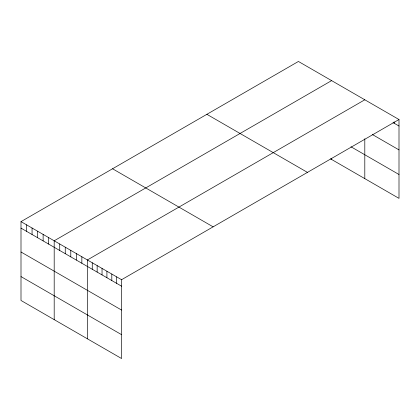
<?xml version="1.0" encoding="UTF-8"?>
<svg xmlns="http://www.w3.org/2000/svg" width="420" height="420" viewBox="0 0 420 420"><rect width="100%" height="100%" fill="white"/><g stroke="black" fill="none" stroke-linecap="round" stroke-linejoin="round"><path stroke-width="0.63" d="M399 119.527L121.58 279.699L121.58 358.538L21 300.473L21 221.629L298.421 61.462L399 119.527L399 198.371L330.508 158.828M331.611 80.624L54.191 240.791L54.191 319.636M364.802 99.787L87.381 259.954L87.381 338.798M393.031 122.577L399 126.026M372.404 134.542L399 149.898M350.973 146.769L399 174.5M206.871 114.314L307.451 172.384M112.55 168.772L213.129 226.842M21 221.629L121.58 279.699M21 228.123L121.58 286.193M21 252L121.58 310.065M21 276.596L121.58 334.667M394.112 121.905L394.112 123.202M364.802 138.763L364.802 178.626M331.611 158.272L331.611 159.464M116.692 276.875L116.692 283.369M111.809 274.055L111.809 280.55M106.922 271.236L106.922 277.73M102.039 268.417L102.039 274.911M97.151 265.592L97.151 272.092M92.269 262.773L92.269 269.267M81.848 256.762L81.848 263.256M76.319 253.565L76.319 260.059M70.786 250.373L70.786 256.867M65.252 247.18L65.252 253.675M59.724 243.983L59.724 250.478M48.657 237.599L48.657 244.094M43.129 234.402L43.129 240.896M37.595 231.21L37.595 237.704M32.062 228.018L32.062 234.512M26.534 224.821L26.534 231.315"/></g></svg>
